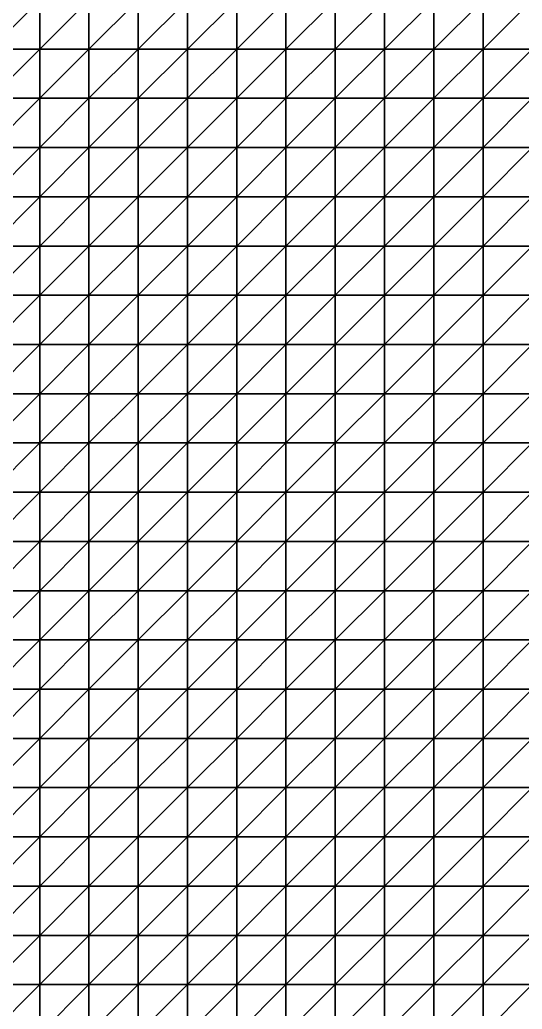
# Model space of a CAD drawing. Header units: metres. Extents: x 351000 to 353000, y 7455000 to 7457000.
# Drawn here: x 352490 to 352745, y 7455988 to 7456490 of the extents above; entities that cross this region are included whole.
import ezdxf

# ---------------------------------------------------------------- set-up
doc = ezdxf.new("R2010")
doc.units = ezdxf.units.M

msp = doc.modelspace()

# ---------------------------------------------------------------- linework, layer by layer
at = {"layer": 'TOPOGRAPHY'}
for points in [[(352475, 7456475, 1264.93), (352500, 7456475, 1267.32), (352500, 7456500, 1262.83)], [(352475, 7456475, 1264.93), (352500, 7456500, 1262.83), (352475, 7456500, 1261.04)], [(352500, 7456475, 1267.32), (352525, 7456475, 1269.85), (352525, 7456500, 1264.8)], [(352500, 7456475, 1267.32), (352525, 7456500, 1264.8), (352500, 7456500, 1262.83)], [(352525, 7456475, 1269.85), (352550, 7456475, 1272.39), (352550, 7456500, 1266.86)], [(352525, 7456475, 1269.85), (352550, 7456500, 1266.86), (352525, 7456500, 1264.8)], [(352550, 7456475, 1272.39), (352575, 7456475, 1274.85), (352575, 7456500, 1268.94)], [(352550, 7456475, 1272.39), (352575, 7456500, 1268.94), (352550, 7456500, 1266.86)], [(352575, 7456475, 1274.85), (352600, 7456475, 1277.12), (352600, 7456500, 1270.98)], [(352575, 7456475, 1274.85), (352600, 7456500, 1270.98), (352575, 7456500, 1268.94)], [(352600, 7456475, 1277.12), (352625, 7456475, 1279.12), (352625, 7456500, 1272.9)], [(352600, 7456475, 1277.12), (352625, 7456500, 1272.9), (352600, 7456500, 1270.98)], [(352625, 7456475, 1279.12), (352650, 7456475, 1280.78), (352650, 7456500, 1274.64)], [(352625, 7456475, 1279.12), (352650, 7456500, 1274.64), (352625, 7456500, 1272.9)], [(352650, 7456475, 1280.78), (352675, 7456475, 1282.04), (352675, 7456500, 1276.13)], [(352650, 7456475, 1280.78), (352675, 7456500, 1276.13), (352650, 7456500, 1274.64)], [(352675, 7456475, 1282.04), (352700, 7456475, 1282.87), (352700, 7456500, 1277.32)], [(352675, 7456475, 1282.04), (352700, 7456500, 1277.32), (352675, 7456500, 1276.13)], [(352700, 7456475, 1282.87), (352725, 7456475, 1283.22), (352725, 7456500, 1278.14)], [(352700, 7456475, 1282.87), (352725, 7456500, 1278.14), (352700, 7456500, 1277.32)], [(352725, 7456475, 1283.22), (352750, 7456475, 1283.08), (352750, 7456500, 1278.54)], [(352725, 7456475, 1283.22), (352750, 7456500, 1278.54), (352725, 7456500, 1278.14)], [(352475, 7456450, 1270.28), (352500, 7456450, 1273.31), (352500, 7456475, 1267.32)], [(352475, 7456450, 1270.28), (352500, 7456475, 1267.32), (352475, 7456475, 1264.93)], [(352500, 7456450, 1273.31), (352525, 7456450, 1276.37), (352525, 7456475, 1269.85)], [(352500, 7456450, 1273.31), (352525, 7456475, 1269.85), (352500, 7456475, 1267.32)], [(352525, 7456450, 1276.37), (352550, 7456450, 1279.3), (352550, 7456475, 1272.39)], [(352525, 7456450, 1276.37), (352550, 7456475, 1272.39), (352525, 7456475, 1269.85)], [(352550, 7456450, 1279.3), (352575, 7456450, 1281.95), (352575, 7456475, 1274.85)], [(352550, 7456450, 1279.3), (352575, 7456475, 1274.85), (352550, 7456475, 1272.39)], [(352575, 7456450, 1281.95), (352600, 7456450, 1284.19), (352600, 7456475, 1277.12)], [(352575, 7456450, 1281.95), (352600, 7456475, 1277.12), (352575, 7456475, 1274.85)], [(352600, 7456450, 1284.19), (352625, 7456450, 1285.94), (352625, 7456475, 1279.12)], [(352600, 7456450, 1284.19), (352625, 7456475, 1279.12), (352600, 7456475, 1277.12)], [(352625, 7456450, 1285.94), (352650, 7456450, 1287.14), (352650, 7456475, 1280.78)], [(352625, 7456450, 1285.94), (352650, 7456475, 1280.78), (352625, 7456475, 1279.12)], [(352650, 7456450, 1287.14), (352675, 7456450, 1287.77), (352675, 7456475, 1282.04)], [(352650, 7456450, 1287.14), (352675, 7456475, 1282.04), (352650, 7456475, 1280.78)], [(352675, 7456450, 1287.77), (352700, 7456450, 1287.83), (352700, 7456475, 1282.87)], [(352675, 7456450, 1287.77), (352700, 7456475, 1282.87), (352675, 7456475, 1282.04)], [(352700, 7456450, 1287.83), (352725, 7456450, 1287.34), (352725, 7456475, 1283.22)], [(352700, 7456450, 1287.83), (352725, 7456475, 1283.22), (352700, 7456475, 1282.87)], [(352725, 7456450, 1287.34), (352750, 7456450, 1286.33), (352750, 7456475, 1283.08)], [(352725, 7456450, 1287.34), (352750, 7456475, 1283.08), (352725, 7456475, 1283.22)], [(352475, 7456425, 1276.77), (352500, 7456425, 1280.36), (352500, 7456450, 1273.31)], [(352475, 7456425, 1276.77), (352500, 7456450, 1273.31), (352475, 7456450, 1270.28)], [(352500, 7456425, 1280.36), (352525, 7456425, 1283.81), (352525, 7456450, 1276.37)], [(352500, 7456425, 1280.36), (352525, 7456450, 1276.37), (352500, 7456450, 1273.31)], [(352525, 7456425, 1283.81), (352550, 7456425, 1286.9), (352550, 7456450, 1279.3)], [(352525, 7456425, 1283.81), (352550, 7456450, 1279.3), (352525, 7456450, 1276.37)], [(352550, 7456425, 1286.9), (352575, 7456425, 1289.48), (352575, 7456450, 1281.95)], [(352550, 7456425, 1286.9), (352575, 7456450, 1281.95), (352550, 7456450, 1279.3)], [(352575, 7456425, 1289.48), (352600, 7456425, 1291.39), (352600, 7456450, 1284.19)], [(352575, 7456425, 1289.48), (352600, 7456450, 1284.19), (352575, 7456450, 1281.95)], [(352600, 7456425, 1291.39), (352625, 7456425, 1292.58), (352625, 7456450, 1285.94)], [(352600, 7456425, 1291.39), (352625, 7456450, 1285.94), (352600, 7456450, 1284.19)], [(352625, 7456425, 1292.58), (352650, 7456425, 1293), (352650, 7456450, 1287.14)], [(352625, 7456425, 1292.58), (352650, 7456450, 1287.14), (352625, 7456450, 1285.94)], [(352650, 7456425, 1293), (352675, 7456425, 1292.69), (352675, 7456450, 1287.77)], [(352650, 7456425, 1293), (352675, 7456450, 1287.77), (352650, 7456450, 1287.14)], [(352675, 7456425, 1292.69), (352700, 7456425, 1291.69), (352700, 7456450, 1287.83)], [(352675, 7456425, 1292.69), (352700, 7456450, 1287.83), (352675, 7456450, 1287.77)], [(352700, 7456425, 1291.69), (352725, 7456425, 1290.11), (352725, 7456450, 1287.34)], [(352700, 7456425, 1291.69), (352725, 7456450, 1287.34), (352700, 7456450, 1287.83)], [(352725, 7456425, 1290.11), (352750, 7456425, 1288.04), (352750, 7456450, 1286.33)], [(352725, 7456425, 1290.11), (352750, 7456450, 1286.33), (352725, 7456450, 1287.34)], [(352475, 7456400, 1283.83), (352500, 7456400, 1287.77), (352500, 7456425, 1280.36)], [(352475, 7456400, 1283.83), (352500, 7456425, 1280.36), (352475, 7456425, 1276.77)], [(352500, 7456400, 1287.77), (352525, 7456400, 1291.35), (352525, 7456425, 1283.81)], [(352500, 7456400, 1287.77), (352525, 7456425, 1283.81), (352500, 7456425, 1280.36)], [(352525, 7456400, 1291.35), (352550, 7456400, 1294.35), (352550, 7456425, 1286.9)], [(352525, 7456400, 1291.35), (352550, 7456425, 1286.9), (352525, 7456425, 1283.81)], [(352550, 7456400, 1294.35), (352575, 7456400, 1296.59), (352575, 7456425, 1289.48)], [(352550, 7456400, 1294.35), (352575, 7456425, 1289.48), (352550, 7456425, 1286.9)], [(352575, 7456400, 1296.59), (352600, 7456400, 1297.93), (352600, 7456425, 1291.39)], [(352575, 7456400, 1296.59), (352600, 7456425, 1291.39), (352575, 7456425, 1289.48)], [(352600, 7456400, 1297.93), (352625, 7456400, 1298.32), (352625, 7456425, 1292.58)], [(352600, 7456400, 1297.93), (352625, 7456425, 1292.58), (352600, 7456425, 1291.39)], [(352625, 7456400, 1298.32), (352650, 7456400, 1297.78), (352650, 7456425, 1293)], [(352625, 7456400, 1298.32), (352650, 7456425, 1293), (352625, 7456425, 1292.58)], [(352650, 7456400, 1297.78), (352675, 7456400, 1296.36), (352675, 7456425, 1292.69)], [(352650, 7456400, 1297.78), (352675, 7456425, 1292.69), (352650, 7456425, 1293)], [(352675, 7456400, 1296.36), (352700, 7456400, 1294.21), (352700, 7456425, 1291.69)], [(352675, 7456400, 1296.36), (352700, 7456425, 1291.69), (352675, 7456425, 1292.69)], [(352700, 7456400, 1294.21), (352725, 7456400, 1291.48), (352725, 7456425, 1290.11)], [(352700, 7456400, 1294.21), (352725, 7456425, 1290.11), (352700, 7456425, 1291.69)], [(352725, 7456400, 1291.48), (352750, 7456400, 1288.35), (352750, 7456425, 1288.04)], [(352725, 7456400, 1291.48), (352750, 7456425, 1288.04), (352725, 7456425, 1290.11)], [(352475, 7456375, 1290.7), (352500, 7456375, 1294.68), (352500, 7456400, 1287.77)], [(352475, 7456375, 1290.7), (352500, 7456400, 1287.77), (352475, 7456400, 1283.83)], [(352500, 7456375, 1294.68), (352525, 7456375, 1298.14), (352525, 7456400, 1291.35)], [(352500, 7456375, 1294.68), (352525, 7456400, 1291.35), (352500, 7456400, 1287.77)], [(352525, 7456375, 1298.14), (352550, 7456375, 1300.82), (352550, 7456400, 1294.35)], [(352525, 7456375, 1298.14), (352550, 7456400, 1294.35), (352525, 7456400, 1291.35)], [(352550, 7456375, 1300.82), (352575, 7456375, 1302.53), (352575, 7456400, 1296.59)], [(352550, 7456375, 1300.82), (352575, 7456400, 1296.59), (352550, 7456400, 1294.35)], [(352575, 7456375, 1302.53), (352600, 7456375, 1303.17), (352600, 7456400, 1297.93)], [(352575, 7456375, 1302.53), (352600, 7456400, 1297.93), (352575, 7456400, 1296.59)], [(352600, 7456375, 1303.17), (352625, 7456375, 1302.69), (352625, 7456400, 1298.32)], [(352600, 7456375, 1303.17), (352625, 7456400, 1298.32), (352600, 7456400, 1297.93)], [(352625, 7456375, 1302.69), (352650, 7456375, 1301.16), (352650, 7456400, 1297.78)], [(352625, 7456375, 1302.69), (352650, 7456400, 1297.78), (352625, 7456400, 1298.32)], [(352650, 7456375, 1301.16), (352675, 7456375, 1298.69), (352675, 7456400, 1296.36)], [(352650, 7456375, 1301.16), (352675, 7456400, 1296.36), (352650, 7456400, 1297.78)], [(352675, 7456375, 1298.69), (352700, 7456375, 1295.47), (352700, 7456400, 1294.21)], [(352675, 7456375, 1298.69), (352700, 7456400, 1294.21), (352675, 7456400, 1296.36)], [(352700, 7456375, 1295.47), (352725, 7456375, 1291.72), (352725, 7456400, 1291.48)], [(352700, 7456375, 1295.47), (352725, 7456400, 1291.48), (352700, 7456400, 1294.21)], [(352725, 7456375, 1291.72), (352750, 7456375, 1287.7), (352750, 7456400, 1288.35)], [(352725, 7456375, 1291.72), (352750, 7456400, 1288.35), (352725, 7456400, 1291.48)], [(352475, 7456350, 1296.59), (352500, 7456350, 1300.35), (352500, 7456375, 1294.68)], [(352475, 7456350, 1296.59), (352500, 7456375, 1294.68), (352475, 7456375, 1290.7)], [(352500, 7456350, 1300.35), (352525, 7456350, 1303.45), (352525, 7456375, 1298.14)], [(352500, 7456350, 1300.35), (352525, 7456375, 1298.14), (352500, 7456375, 1294.68)], [(352525, 7456350, 1303.45), (352550, 7456350, 1305.66), (352550, 7456375, 1300.82)], [(352525, 7456350, 1303.45), (352550, 7456375, 1300.82), (352525, 7456375, 1298.14)], [(352550, 7456350, 1305.66), (352575, 7456350, 1306.79), (352575, 7456375, 1302.53)], [(352550, 7456350, 1305.66), (352575, 7456375, 1302.53), (352550, 7456375, 1300.82)], [(352575, 7456350, 1306.79), (352600, 7456350, 1306.75), (352600, 7456375, 1303.17)], [(352575, 7456350, 1306.79), (352600, 7456375, 1303.17), (352575, 7456375, 1302.53)], [(352600, 7456350, 1306.75), (352625, 7456350, 1305.52), (352625, 7456375, 1302.69)], [(352600, 7456350, 1306.75), (352625, 7456375, 1302.69), (352600, 7456375, 1303.17)], [(352625, 7456350, 1305.52), (352650, 7456350, 1303.17), (352650, 7456375, 1301.16)], [(352625, 7456350, 1305.52), (352650, 7456375, 1301.16), (352625, 7456375, 1302.69)], [(352650, 7456350, 1303.17), (352675, 7456350, 1299.88), (352675, 7456375, 1298.69)], [(352650, 7456350, 1303.17), (352675, 7456375, 1298.69), (352650, 7456375, 1301.16)], [(352675, 7456350, 1299.88), (352700, 7456350, 1295.86), (352700, 7456375, 1295.47)], [(352675, 7456350, 1299.88), (352700, 7456375, 1295.47), (352675, 7456375, 1298.69)], [(352700, 7456350, 1295.86), (352725, 7456350, 1291.37), (352725, 7456375, 1291.72)], [(352700, 7456350, 1295.86), (352725, 7456375, 1291.72), (352700, 7456375, 1295.47)], [(352725, 7456350, 1291.37), (352750, 7456350, 1286.72), (352750, 7456375, 1287.7)], [(352725, 7456350, 1291.37), (352750, 7456375, 1287.7), (352725, 7456375, 1291.72)], [(352475, 7456325, 1300.94), (352500, 7456325, 1304.26), (352500, 7456350, 1300.35)], [(352475, 7456325, 1300.94), (352500, 7456350, 1300.35), (352475, 7456350, 1296.59)], [(352500, 7456325, 1304.26), (352525, 7456325, 1306.89), (352525, 7456350, 1303.45)], [(352500, 7456325, 1304.26), (352525, 7456350, 1303.45), (352500, 7456350, 1300.35)], [(352525, 7456325, 1306.89), (352550, 7456325, 1308.6), (352550, 7456350, 1305.66)], [(352525, 7456325, 1306.89), (352550, 7456350, 1305.66), (352525, 7456350, 1303.45)], [(352550, 7456325, 1308.6), (352575, 7456325, 1309.23), (352575, 7456350, 1306.79)], [(352550, 7456325, 1308.6), (352575, 7456350, 1306.79), (352550, 7456350, 1305.66)], [(352575, 7456325, 1309.23), (352600, 7456325, 1308.68), (352600, 7456350, 1306.75)], [(352575, 7456325, 1309.23), (352600, 7456350, 1306.75), (352575, 7456350, 1306.79)], [(352600, 7456325, 1308.68), (352625, 7456325, 1306.95), (352625, 7456350, 1305.52)], [(352600, 7456325, 1308.68), (352625, 7456350, 1305.52), (352600, 7456350, 1306.75)], [(352625, 7456325, 1306.95), (352650, 7456325, 1304.13), (352650, 7456350, 1303.17)], [(352625, 7456325, 1306.95), (352650, 7456350, 1303.17), (352625, 7456350, 1305.52)], [(352650, 7456325, 1304.13), (352675, 7456325, 1300.37), (352675, 7456350, 1299.88)], [(352650, 7456325, 1304.13), (352675, 7456350, 1299.88), (352650, 7456350, 1303.17)], [(352675, 7456325, 1300.37), (352700, 7456325, 1295.92), (352700, 7456350, 1295.86)], [(352675, 7456325, 1300.37), (352700, 7456350, 1295.86), (352675, 7456350, 1299.88)], [(352700, 7456325, 1295.92), (352725, 7456325, 1291.05), (352725, 7456350, 1291.37)], [(352700, 7456325, 1295.92), (352725, 7456350, 1291.37), (352700, 7456350, 1295.86)], [(352725, 7456325, 1291.05), (352750, 7456325, 1286.07), (352750, 7456350, 1286.72)], [(352725, 7456325, 1291.05), (352750, 7456350, 1286.72), (352725, 7456350, 1291.37)], [(352475, 7456300, 1303.48), (352500, 7456300, 1306.26), (352500, 7456325, 1304.26)], [(352475, 7456300, 1303.48), (352500, 7456325, 1304.26), (352475, 7456325, 1300.94)], [(352500, 7456300, 1306.26), (352525, 7456300, 1308.41), (352525, 7456325, 1306.89)], [(352500, 7456300, 1306.26), (352525, 7456325, 1306.89), (352500, 7456325, 1304.26)], [(352525, 7456300, 1308.41), (352550, 7456300, 1309.73), (352550, 7456325, 1308.6)], [(352525, 7456300, 1308.41), (352550, 7456325, 1308.6), (352525, 7456325, 1306.89)], [(352550, 7456300, 1309.73), (352575, 7456300, 1310.06), (352575, 7456325, 1309.23)], [(352550, 7456300, 1309.73), (352575, 7456325, 1309.23), (352550, 7456325, 1308.6)], [(352575, 7456300, 1310.06), (352600, 7456300, 1309.29), (352600, 7456325, 1308.68)], [(352575, 7456300, 1310.06), (352600, 7456325, 1308.68), (352575, 7456325, 1309.23)], [(352600, 7456300, 1309.29), (352625, 7456300, 1307.42), (352625, 7456325, 1306.95)], [(352600, 7456300, 1309.29), (352625, 7456325, 1306.95), (352600, 7456325, 1308.68)], [(352625, 7456300, 1307.42), (352650, 7456300, 1304.5), (352650, 7456325, 1304.13)], [(352625, 7456300, 1307.42), (352650, 7456325, 1304.13), (352625, 7456325, 1306.95)], [(352650, 7456300, 1304.5), (352675, 7456300, 1300.68), (352675, 7456325, 1300.37)], [(352650, 7456300, 1304.5), (352675, 7456325, 1300.37), (352650, 7456325, 1304.13)], [(352675, 7456300, 1300.68), (352700, 7456300, 1296.17), (352700, 7456325, 1295.92)], [(352675, 7456300, 1300.68), (352700, 7456325, 1295.92), (352675, 7456325, 1300.37)], [(352700, 7456300, 1296.17), (352725, 7456300, 1291.25), (352725, 7456325, 1291.05)], [(352700, 7456300, 1296.17), (352725, 7456325, 1291.05), (352700, 7456325, 1295.92)], [(352725, 7456300, 1291.25), (352750, 7456300, 1286.2), (352750, 7456325, 1286.07)], [(352725, 7456300, 1291.25), (352750, 7456325, 1286.07), (352725, 7456325, 1291.05)], [(352475, 7456275, 1304.36), (352500, 7456275, 1306.63), (352500, 7456300, 1306.26)], [(352475, 7456275, 1304.36), (352500, 7456300, 1306.26), (352475, 7456300, 1303.48)], [(352500, 7456275, 1306.63), (352525, 7456275, 1308.41), (352525, 7456300, 1308.41)], [(352500, 7456275, 1306.63), (352525, 7456300, 1308.41), (352500, 7456300, 1306.26)], [(352525, 7456275, 1308.41), (352550, 7456275, 1309.52), (352550, 7456300, 1309.73)], [(352525, 7456275, 1308.41), (352550, 7456300, 1309.73), (352525, 7456300, 1308.41)], [(352550, 7456275, 1309.52), (352575, 7456275, 1309.79), (352575, 7456300, 1310.06)], [(352550, 7456275, 1309.52), (352575, 7456300, 1310.06), (352550, 7456300, 1309.73)], [(352575, 7456275, 1309.79), (352600, 7456275, 1309.11), (352600, 7456300, 1309.29)], [(352575, 7456275, 1309.79), (352600, 7456300, 1309.29), (352575, 7456300, 1310.06)], [(352600, 7456275, 1309.11), (352625, 7456275, 1307.43), (352625, 7456300, 1307.42)], [(352600, 7456275, 1309.11), (352625, 7456300, 1307.42), (352600, 7456300, 1309.29)], [(352625, 7456275, 1307.43), (352650, 7456275, 1304.77), (352650, 7456300, 1304.5)], [(352625, 7456275, 1307.43), (352650, 7456300, 1304.5), (352625, 7456300, 1307.42)], [(352650, 7456275, 1304.77), (352675, 7456275, 1301.23), (352675, 7456300, 1300.68)], [(352650, 7456275, 1304.77), (352675, 7456300, 1300.68), (352650, 7456300, 1304.5)], [(352675, 7456275, 1301.23), (352700, 7456275, 1296.97), (352700, 7456300, 1296.17)], [(352675, 7456275, 1301.23), (352700, 7456300, 1296.17), (352675, 7456300, 1300.68)], [(352700, 7456275, 1296.97), (352725, 7456275, 1292.23), (352725, 7456300, 1291.25)], [(352700, 7456275, 1296.97), (352725, 7456300, 1291.25), (352700, 7456300, 1296.17)], [(352725, 7456275, 1292.23), (352750, 7456275, 1287.28), (352750, 7456300, 1286.2)], [(352725, 7456275, 1292.23), (352750, 7456300, 1286.2), (352725, 7456300, 1291.25)], [(352475, 7456250, 1304.08), (352500, 7456250, 1305.95), (352500, 7456275, 1306.63)], [(352475, 7456250, 1304.08), (352500, 7456275, 1306.63), (352475, 7456275, 1304.36)], [(352500, 7456250, 1305.95), (352525, 7456250, 1307.51), (352525, 7456275, 1308.41)], [(352500, 7456250, 1305.95), (352525, 7456275, 1308.41), (352500, 7456275, 1306.63)], [(352525, 7456250, 1307.51), (352550, 7456250, 1308.6), (352550, 7456275, 1309.52)], [(352525, 7456250, 1307.51), (352550, 7456275, 1309.52), (352525, 7456275, 1308.41)], [(352550, 7456250, 1308.6), (352575, 7456250, 1309.04), (352575, 7456275, 1309.79)], [(352550, 7456250, 1308.6), (352575, 7456275, 1309.79), (352550, 7456275, 1309.52)], [(352575, 7456250, 1309.04), (352600, 7456250, 1308.69), (352600, 7456275, 1309.11)], [(352575, 7456250, 1309.04), (352600, 7456275, 1309.11), (352575, 7456275, 1309.79)], [(352600, 7456250, 1308.69), (352625, 7456250, 1307.44), (352625, 7456275, 1307.43)], [(352600, 7456250, 1308.69), (352625, 7456275, 1307.43), (352600, 7456275, 1309.11)], [(352625, 7456250, 1307.44), (352650, 7456250, 1305.27), (352650, 7456275, 1304.77)], [(352625, 7456250, 1307.44), (352650, 7456275, 1304.77), (352625, 7456275, 1307.43)], [(352650, 7456250, 1305.27), (352675, 7456250, 1302.21), (352675, 7456275, 1301.23)], [(352650, 7456250, 1305.27), (352675, 7456275, 1301.23), (352650, 7456275, 1304.77)], [(352675, 7456250, 1302.21), (352700, 7456250, 1298.37), (352700, 7456275, 1296.97)], [(352675, 7456250, 1302.21), (352700, 7456275, 1296.97), (352675, 7456275, 1301.23)], [(352700, 7456250, 1298.37), (352725, 7456250, 1293.93), (352725, 7456275, 1292.23)], [(352700, 7456250, 1298.37), (352725, 7456275, 1292.23), (352700, 7456275, 1296.97)], [(352725, 7456250, 1293.93), (352750, 7456250, 1289.12), (352750, 7456275, 1287.28)], [(352725, 7456250, 1293.93), (352750, 7456275, 1287.28), (352725, 7456275, 1292.23)], [(352475, 7456225, 1303.39), (352500, 7456225, 1305), (352500, 7456250, 1305.95)], [(352475, 7456225, 1303.39), (352500, 7456250, 1305.95), (352475, 7456250, 1304.08)], [(352500, 7456225, 1305), (352525, 7456225, 1306.48), (352525, 7456250, 1307.51)], [(352500, 7456225, 1305), (352525, 7456250, 1307.51), (352500, 7456250, 1305.95)], [(352525, 7456225, 1306.48), (352550, 7456225, 1307.67), (352550, 7456250, 1308.6)], [(352525, 7456225, 1306.48), (352550, 7456250, 1308.6), (352525, 7456250, 1307.51)], [(352550, 7456225, 1307.67), (352575, 7456225, 1308.38), (352575, 7456250, 1309.04)], [(352550, 7456225, 1307.67), (352575, 7456250, 1309.04), (352550, 7456250, 1308.6)], [(352575, 7456225, 1308.38), (352600, 7456225, 1308.44), (352600, 7456250, 1308.69)], [(352575, 7456225, 1308.38), (352600, 7456250, 1308.69), (352575, 7456250, 1309.04)], [(352600, 7456225, 1308.44), (352625, 7456225, 1307.7), (352625, 7456250, 1307.44)], [(352600, 7456225, 1308.44), (352625, 7456250, 1307.44), (352600, 7456250, 1308.69)], [(352625, 7456225, 1307.7), (352650, 7456225, 1306.07), (352650, 7456250, 1305.27)], [(352625, 7456225, 1307.7), (352650, 7456250, 1305.27), (352625, 7456250, 1307.44)], [(352650, 7456225, 1306.07), (352675, 7456225, 1303.52), (352675, 7456250, 1302.21)], [(352650, 7456225, 1306.07), (352675, 7456250, 1302.21), (352650, 7456250, 1305.27)], [(352675, 7456225, 1303.52), (352700, 7456225, 1300.11), (352700, 7456250, 1298.37)], [(352675, 7456225, 1303.52), (352700, 7456250, 1298.37), (352675, 7456250, 1302.21)], [(352700, 7456225, 1300.11), (352725, 7456225, 1295.94), (352725, 7456250, 1293.93)], [(352700, 7456225, 1300.11), (352725, 7456250, 1293.93), (352700, 7456250, 1298.37)], [(352725, 7456225, 1295.94), (352750, 7456225, 1291.23), (352750, 7456250, 1289.12)], [(352725, 7456225, 1295.94), (352750, 7456250, 1289.12), (352725, 7456250, 1293.93)], [(352475, 7456200, 1303.08), (352500, 7456200, 1304.53), (352500, 7456225, 1305)], [(352475, 7456200, 1303.08), (352500, 7456225, 1305), (352475, 7456225, 1303.39)], [(352500, 7456200, 1304.53), (352525, 7456200, 1305.98), (352525, 7456225, 1306.48)], [(352500, 7456200, 1304.53), (352525, 7456225, 1306.48), (352500, 7456225, 1305)], [(352525, 7456200, 1305.98), (352550, 7456200, 1307.27), (352550, 7456225, 1307.67)], [(352525, 7456200, 1305.98), (352550, 7456225, 1307.67), (352525, 7456225, 1306.48)], [(352550, 7456200, 1307.27), (352575, 7456200, 1308.19), (352575, 7456225, 1308.38)], [(352550, 7456200, 1307.27), (352575, 7456225, 1308.38), (352550, 7456225, 1307.67)], [(352575, 7456200, 1308.19), (352600, 7456200, 1308.56), (352600, 7456225, 1308.44)], [(352575, 7456200, 1308.19), (352600, 7456225, 1308.44), (352575, 7456225, 1308.38)], [(352600, 7456200, 1308.56), (352625, 7456200, 1308.2), (352625, 7456225, 1307.7)], [(352600, 7456200, 1308.56), (352625, 7456225, 1307.7), (352600, 7456225, 1308.44)], [(352625, 7456200, 1308.2), (352650, 7456200, 1306.97), (352650, 7456225, 1306.07)], [(352625, 7456200, 1308.2), (352650, 7456225, 1306.07), (352625, 7456225, 1307.7)], [(352650, 7456200, 1306.97), (352675, 7456200, 1304.79), (352675, 7456225, 1303.52)], [(352650, 7456200, 1306.97), (352675, 7456225, 1303.52), (352650, 7456225, 1306.07)], [(352675, 7456200, 1304.79), (352700, 7456200, 1301.67), (352700, 7456225, 1300.11)], [(352675, 7456200, 1304.79), (352700, 7456225, 1300.11), (352675, 7456225, 1303.52)], [(352700, 7456200, 1301.67), (352725, 7456200, 1297.67), (352725, 7456225, 1295.94)], [(352700, 7456200, 1301.67), (352725, 7456225, 1295.94), (352700, 7456225, 1300.11)], [(352725, 7456200, 1297.67), (352750, 7456200, 1292.96), (352750, 7456225, 1291.23)], [(352725, 7456200, 1297.67), (352750, 7456225, 1291.23), (352725, 7456225, 1295.94)], [(352475, 7456175, 1303.79), (352500, 7456175, 1305.09), (352500, 7456200, 1304.53)], [(352475, 7456175, 1303.79), (352500, 7456200, 1304.53), (352475, 7456200, 1303.08)], [(352500, 7456175, 1305.09), (352525, 7456175, 1306.43), (352525, 7456200, 1305.98)], [(352500, 7456175, 1305.09), (352525, 7456200, 1305.98), (352500, 7456200, 1304.53)], [(352525, 7456175, 1306.43), (352550, 7456175, 1307.64), (352550, 7456200, 1307.27)], [(352525, 7456175, 1306.43), (352550, 7456200, 1307.27), (352525, 7456200, 1305.98)], [(352550, 7456175, 1307.64), (352575, 7456175, 1308.55), (352575, 7456200, 1308.19)], [(352550, 7456175, 1307.64), (352575, 7456200, 1308.19), (352550, 7456200, 1307.27)], [(352575, 7456175, 1308.55), (352600, 7456175, 1308.95), (352600, 7456200, 1308.56)], [(352575, 7456175, 1308.55), (352600, 7456200, 1308.56), (352575, 7456200, 1308.19)], [(352600, 7456175, 1308.95), (352625, 7456175, 1308.67), (352625, 7456200, 1308.2)], [(352600, 7456175, 1308.95), (352625, 7456200, 1308.2), (352600, 7456200, 1308.56)], [(352625, 7456175, 1308.67), (352650, 7456175, 1307.55), (352650, 7456200, 1306.97)], [(352625, 7456175, 1308.67), (352650, 7456200, 1306.97), (352625, 7456200, 1308.2)], [(352650, 7456175, 1307.55), (352675, 7456175, 1305.49), (352675, 7456200, 1304.79)], [(352650, 7456175, 1307.55), (352675, 7456200, 1304.79), (352650, 7456200, 1306.97)], [(352675, 7456175, 1305.49), (352700, 7456175, 1302.44), (352700, 7456200, 1301.67)], [(352675, 7456175, 1305.49), (352700, 7456200, 1301.67), (352675, 7456200, 1304.79)], [(352700, 7456175, 1302.44), (352725, 7456175, 1298.47), (352725, 7456200, 1297.67)], [(352700, 7456175, 1302.44), (352725, 7456200, 1297.67), (352700, 7456200, 1301.67)], [(352725, 7456175, 1298.47), (352750, 7456175, 1293.69), (352750, 7456200, 1292.96)], [(352725, 7456175, 1298.47), (352750, 7456200, 1292.96), (352725, 7456200, 1297.67)], [(352475, 7456150, 1305.84), (352500, 7456150, 1306.9), (352500, 7456175, 1305.09)], [(352475, 7456150, 1305.84), (352500, 7456175, 1305.09), (352475, 7456175, 1303.79)], [(352500, 7456150, 1306.9), (352525, 7456150, 1307.9), (352525, 7456175, 1306.43)], [(352500, 7456150, 1306.9), (352525, 7456175, 1306.43), (352500, 7456175, 1305.09)], [(352525, 7456150, 1307.9), (352550, 7456150, 1308.75), (352550, 7456175, 1307.64)], [(352525, 7456150, 1307.9), (352550, 7456175, 1307.64), (352525, 7456175, 1306.43)], [(352550, 7456150, 1308.75), (352575, 7456150, 1309.27), (352575, 7456175, 1308.55)], [(352550, 7456150, 1308.75), (352575, 7456175, 1308.55), (352550, 7456175, 1307.64)], [(352575, 7456150, 1309.27), (352600, 7456150, 1309.32), (352600, 7456175, 1308.95)], [(352575, 7456150, 1309.27), (352600, 7456175, 1308.95), (352575, 7456175, 1308.55)], [(352600, 7456150, 1309.32), (352625, 7456150, 1308.72), (352625, 7456175, 1308.67)], [(352600, 7456150, 1309.32), (352625, 7456175, 1308.67), (352600, 7456175, 1308.95)], [(352625, 7456150, 1308.72), (352650, 7456150, 1307.34), (352650, 7456175, 1307.55)], [(352625, 7456150, 1308.72), (352650, 7456175, 1307.55), (352625, 7456175, 1308.67)], [(352650, 7456150, 1307.34), (352675, 7456150, 1305.08), (352675, 7456175, 1305.49)], [(352650, 7456150, 1307.34), (352675, 7456175, 1305.49), (352650, 7456175, 1307.55)], [(352675, 7456150, 1305.08), (352700, 7456150, 1301.9), (352700, 7456175, 1302.44)], [(352675, 7456150, 1305.08), (352700, 7456175, 1302.44), (352675, 7456175, 1305.49)], [(352700, 7456150, 1301.9), (352725, 7456150, 1297.83), (352725, 7456175, 1298.47)], [(352700, 7456150, 1301.9), (352725, 7456175, 1298.47), (352700, 7456175, 1302.44)], [(352725, 7456150, 1297.83), (352750, 7456150, 1292.98), (352750, 7456175, 1293.69)], [(352725, 7456150, 1297.83), (352750, 7456175, 1293.69), (352725, 7456175, 1298.47)], [(352475, 7456125, 1309.19), (352500, 7456125, 1309.78), (352500, 7456150, 1306.9)], [(352475, 7456125, 1309.19), (352500, 7456150, 1306.9), (352475, 7456150, 1305.84)], [(352500, 7456125, 1309.78), (352525, 7456125, 1310.16), (352525, 7456150, 1307.9)], [(352500, 7456125, 1309.78), (352525, 7456150, 1307.9), (352500, 7456150, 1306.9)], [(352525, 7456125, 1310.16), (352550, 7456125, 1310.26), (352550, 7456150, 1308.75)], [(352525, 7456125, 1310.16), (352550, 7456150, 1308.75), (352525, 7456150, 1307.9)], [(352550, 7456125, 1310.26), (352575, 7456125, 1309.99), (352575, 7456150, 1309.27)], [(352550, 7456125, 1310.26), (352575, 7456150, 1309.27), (352550, 7456150, 1308.75)], [(352575, 7456125, 1309.99), (352600, 7456125, 1309.25), (352600, 7456150, 1309.32)], [(352575, 7456125, 1309.99), (352600, 7456150, 1309.32), (352575, 7456150, 1309.27)], [(352600, 7456125, 1309.25), (352625, 7456125, 1307.93), (352625, 7456150, 1308.72)], [(352600, 7456125, 1309.25), (352625, 7456150, 1308.72), (352600, 7456150, 1309.32)], [(352625, 7456125, 1307.93), (352650, 7456125, 1305.94), (352650, 7456150, 1307.34)], [(352625, 7456125, 1307.93), (352650, 7456150, 1307.34), (352625, 7456150, 1308.72)], [(352650, 7456125, 1305.94), (352675, 7456125, 1303.21), (352675, 7456150, 1305.08)], [(352650, 7456125, 1305.94), (352675, 7456150, 1305.08), (352650, 7456150, 1307.34)], [(352675, 7456125, 1303.21), (352700, 7456125, 1299.72), (352700, 7456150, 1301.9)], [(352675, 7456125, 1303.21), (352700, 7456150, 1301.9), (352675, 7456150, 1305.08)], [(352700, 7456125, 1299.72), (352725, 7456125, 1295.52), (352725, 7456150, 1297.83)], [(352700, 7456125, 1299.72), (352725, 7456150, 1297.83), (352700, 7456150, 1301.9)], [(352725, 7456125, 1295.52), (352750, 7456125, 1290.68), (352750, 7456150, 1292.98)], [(352725, 7456125, 1295.52), (352750, 7456150, 1292.98), (352725, 7456150, 1297.83)], [(352475, 7456100, 1313.41), (352500, 7456100, 1313.29), (352500, 7456125, 1309.78)], [(352475, 7456100, 1313.41), (352500, 7456125, 1309.78), (352475, 7456125, 1309.19)], [(352500, 7456100, 1313.29), (352525, 7456100, 1312.73), (352525, 7456125, 1310.16)], [(352500, 7456100, 1313.29), (352525, 7456125, 1310.16), (352500, 7456125, 1309.78)], [(352525, 7456100, 1312.73), (352550, 7456100, 1311.74), (352550, 7456125, 1310.26)], [(352525, 7456100, 1312.73), (352550, 7456125, 1310.26), (352525, 7456125, 1310.16)], [(352550, 7456100, 1311.74), (352575, 7456100, 1310.31), (352575, 7456125, 1309.99)], [(352550, 7456100, 1311.74), (352575, 7456125, 1309.99), (352550, 7456125, 1310.26)], [(352575, 7456100, 1310.31), (352600, 7456100, 1308.41), (352600, 7456125, 1309.25)], [(352575, 7456100, 1310.31), (352600, 7456125, 1309.25), (352575, 7456125, 1309.99)], [(352600, 7456100, 1308.41), (352625, 7456100, 1306.05), (352625, 7456125, 1307.93)], [(352600, 7456100, 1308.41), (352625, 7456125, 1307.93), (352600, 7456125, 1309.25)], [(352625, 7456100, 1306.05), (352650, 7456100, 1303.18), (352650, 7456125, 1305.94)], [(352625, 7456100, 1306.05), (352650, 7456125, 1305.94), (352625, 7456125, 1307.93)], [(352650, 7456100, 1303.18), (352675, 7456100, 1299.81), (352675, 7456125, 1303.21)], [(352650, 7456100, 1303.18), (352675, 7456125, 1303.21), (352650, 7456125, 1305.94)], [(352675, 7456100, 1299.81), (352700, 7456100, 1295.96), (352700, 7456125, 1299.72)], [(352675, 7456100, 1299.81), (352700, 7456125, 1299.72), (352675, 7456125, 1303.21)], [(352700, 7456100, 1295.96), (352725, 7456100, 1291.65), (352725, 7456125, 1295.52)], [(352700, 7456100, 1295.96), (352725, 7456125, 1295.52), (352700, 7456125, 1299.72)], [(352725, 7456100, 1291.65), (352750, 7456100, 1286.99), (352750, 7456125, 1290.68)], [(352725, 7456100, 1291.65), (352750, 7456125, 1290.68), (352725, 7456125, 1295.52)], [(352475, 7456075, 1317.85), (352500, 7456075, 1316.79), (352500, 7456100, 1313.29)], [(352475, 7456075, 1317.85), (352500, 7456100, 1313.29), (352475, 7456100, 1313.41)], [(352500, 7456075, 1316.79), (352525, 7456075, 1315.06), (352525, 7456100, 1312.73)], [(352500, 7456075, 1316.79), (352525, 7456100, 1312.73), (352500, 7456100, 1313.29)], [(352525, 7456075, 1315.06), (352550, 7456075, 1312.74), (352550, 7456100, 1311.74)], [(352525, 7456075, 1315.06), (352550, 7456100, 1311.74), (352525, 7456100, 1312.73)], [(352550, 7456075, 1312.74), (352575, 7456075, 1309.91), (352575, 7456100, 1310.31)], [(352550, 7456075, 1312.74), (352575, 7456100, 1310.31), (352550, 7456100, 1311.74)], [(352575, 7456075, 1309.91), (352600, 7456075, 1306.67), (352600, 7456100, 1308.41)], [(352575, 7456075, 1309.91), (352600, 7456100, 1308.41), (352575, 7456100, 1310.31)], [(352600, 7456075, 1306.67), (352625, 7456075, 1303.09), (352625, 7456100, 1306.05)], [(352600, 7456075, 1306.67), (352625, 7456100, 1306.05), (352600, 7456100, 1308.41)], [(352625, 7456075, 1303.09), (352650, 7456075, 1299.24), (352650, 7456100, 1303.18)], [(352625, 7456075, 1303.09), (352650, 7456100, 1303.18), (352625, 7456100, 1306.05)], [(352650, 7456075, 1299.24), (352675, 7456075, 1295.18), (352675, 7456100, 1299.81)], [(352650, 7456075, 1299.24), (352675, 7456100, 1299.81), (352650, 7456100, 1303.18)], [(352675, 7456075, 1295.18), (352700, 7456075, 1290.97), (352700, 7456100, 1295.96)], [(352675, 7456075, 1295.18), (352700, 7456100, 1295.96), (352675, 7456100, 1299.81)], [(352700, 7456075, 1290.97), (352725, 7456075, 1286.67), (352725, 7456100, 1291.65)], [(352700, 7456075, 1290.97), (352725, 7456100, 1291.65), (352700, 7456100, 1295.96)], [(352725, 7456075, 1286.67), (352750, 7456075, 1282.35), (352750, 7456100, 1286.99)], [(352725, 7456075, 1286.67), (352750, 7456100, 1286.99), (352725, 7456100, 1291.65)], [(352475, 7456050, 1321.78), (352500, 7456050, 1319.67), (352500, 7456075, 1316.79)], [(352475, 7456050, 1321.78), (352500, 7456075, 1316.79), (352475, 7456075, 1317.85)], [(352500, 7456050, 1319.67), (352525, 7456050, 1316.69), (352525, 7456075, 1315.06)], [(352500, 7456050, 1319.67), (352525, 7456075, 1315.06), (352500, 7456075, 1316.79)], [(352525, 7456050, 1316.69), (352550, 7456050, 1312.99), (352550, 7456075, 1312.74)], [(352525, 7456050, 1316.69), (352550, 7456075, 1312.74), (352525, 7456075, 1315.06)], [(352550, 7456050, 1312.99), (352575, 7456050, 1308.74), (352575, 7456075, 1309.91)], [(352550, 7456050, 1312.99), (352575, 7456075, 1309.91), (352550, 7456075, 1312.74)], [(352575, 7456050, 1308.74), (352600, 7456050, 1304.14), (352600, 7456075, 1306.67)], [(352575, 7456050, 1308.74), (352600, 7456075, 1306.67), (352575, 7456075, 1309.91)], [(352600, 7456050, 1304.14), (352625, 7456050, 1299.35), (352625, 7456075, 1303.09)], [(352600, 7456050, 1304.14), (352625, 7456075, 1303.09), (352600, 7456075, 1306.67)], [(352625, 7456050, 1299.35), (352650, 7456050, 1294.56), (352650, 7456075, 1299.24)], [(352625, 7456050, 1299.35), (352650, 7456075, 1299.24), (352625, 7456075, 1303.09)], [(352650, 7456050, 1294.56), (352675, 7456050, 1289.87), (352675, 7456075, 1295.18)], [(352650, 7456050, 1294.56), (352675, 7456075, 1295.18), (352650, 7456075, 1299.24)], [(352675, 7456050, 1289.87), (352700, 7456050, 1285.4), (352700, 7456075, 1290.97)], [(352675, 7456050, 1289.87), (352700, 7456075, 1290.97), (352675, 7456075, 1295.18)], [(352700, 7456050, 1285.4), (352725, 7456050, 1281.23), (352725, 7456075, 1286.67)], [(352700, 7456050, 1285.4), (352725, 7456075, 1286.67), (352700, 7456075, 1290.97)], [(352725, 7456050, 1281.23), (352750, 7456050, 1277.38), (352750, 7456075, 1282.35)], [(352725, 7456050, 1281.23), (352750, 7456075, 1282.35), (352725, 7456075, 1286.67)], [(352475, 7456025, 1324.59), (352500, 7456025, 1321.49), (352500, 7456050, 1319.67)], [(352475, 7456025, 1324.59), (352500, 7456050, 1319.67), (352475, 7456050, 1321.78)], [(352500, 7456025, 1321.49), (352525, 7456025, 1317.37), (352525, 7456050, 1316.69)], [(352500, 7456025, 1321.49), (352525, 7456050, 1316.69), (352500, 7456050, 1319.67)], [(352525, 7456025, 1317.37), (352550, 7456025, 1312.44), (352550, 7456050, 1312.99)], [(352525, 7456025, 1317.37), (352550, 7456050, 1312.99), (352525, 7456050, 1316.69)], [(352550, 7456025, 1312.44), (352575, 7456025, 1306.96), (352575, 7456050, 1308.74)], [(352550, 7456025, 1312.44), (352575, 7456050, 1308.74), (352550, 7456050, 1312.99)], [(352575, 7456025, 1306.96), (352600, 7456025, 1301.18), (352600, 7456050, 1304.14)], [(352575, 7456025, 1306.96), (352600, 7456050, 1304.14), (352575, 7456050, 1308.74)], [(352600, 7456025, 1301.18), (352625, 7456025, 1295.39), (352625, 7456050, 1299.35)], [(352600, 7456025, 1301.18), (352625, 7456050, 1299.35), (352600, 7456050, 1304.14)], [(352625, 7456025, 1295.39), (352650, 7456025, 1289.8), (352650, 7456050, 1294.56)], [(352625, 7456025, 1295.39), (352650, 7456050, 1294.56), (352625, 7456050, 1299.35)], [(352650, 7456025, 1289.8), (352675, 7456025, 1284.63), (352675, 7456050, 1289.87)], [(352650, 7456025, 1289.8), (352675, 7456050, 1289.87), (352650, 7456050, 1294.56)], [(352675, 7456025, 1284.63), (352700, 7456025, 1280.01), (352700, 7456050, 1285.4)], [(352675, 7456025, 1284.63), (352700, 7456050, 1285.4), (352675, 7456050, 1289.87)], [(352700, 7456025, 1280.01), (352725, 7456025, 1276.02), (352725, 7456050, 1281.23)], [(352700, 7456025, 1280.01), (352725, 7456050, 1281.23), (352700, 7456050, 1285.4)], [(352725, 7456025, 1276.02), (352750, 7456025, 1272.71), (352750, 7456050, 1277.38)], [(352725, 7456025, 1276.02), (352750, 7456050, 1277.38), (352725, 7456050, 1281.23)], [(352475, 7456000, 1325.94), (352500, 7456000, 1322.08), (352500, 7456025, 1321.49)], [(352475, 7456000, 1325.94), (352500, 7456025, 1321.49), (352475, 7456025, 1324.59)], [(352500, 7456000, 1322.08), (352525, 7456000, 1317.13), (352525, 7456025, 1317.37)], [(352500, 7456000, 1322.08), (352525, 7456025, 1317.37), (352500, 7456025, 1321.49)], [(352525, 7456000, 1317.13), (352550, 7456000, 1311.31), (352550, 7456025, 1312.44)], [(352525, 7456000, 1317.13), (352550, 7456025, 1312.44), (352525, 7456025, 1317.37)], [(352550, 7456000, 1311.31), (352575, 7456000, 1304.95), (352575, 7456025, 1306.96)], [(352550, 7456000, 1311.31), (352575, 7456025, 1306.96), (352550, 7456025, 1312.44)], [(352575, 7456000, 1304.95), (352600, 7456000, 1298.35), (352600, 7456025, 1301.18)], [(352575, 7456000, 1304.95), (352600, 7456025, 1301.18), (352575, 7456025, 1306.96)], [(352600, 7456000, 1298.35), (352625, 7456000, 1291.83), (352625, 7456025, 1295.39)], [(352600, 7456000, 1298.35), (352625, 7456025, 1295.39), (352600, 7456025, 1301.18)], [(352625, 7456000, 1291.83), (352650, 7456000, 1285.7), (352650, 7456025, 1289.8)], [(352625, 7456000, 1291.83), (352650, 7456025, 1289.8), (352625, 7456025, 1295.39)], [(352650, 7456000, 1285.7), (352675, 7456000, 1280.19), (352675, 7456025, 1284.63)], [(352650, 7456000, 1285.7), (352675, 7456025, 1284.63), (352650, 7456025, 1289.8)], [(352675, 7456000, 1280.19), (352700, 7456000, 1275.48), (352700, 7456025, 1280.01)], [(352675, 7456000, 1280.19), (352700, 7456025, 1280.01), (352675, 7456025, 1284.63)], [(352700, 7456000, 1275.48), (352725, 7456000, 1271.68), (352725, 7456025, 1276.02)], [(352700, 7456000, 1275.48), (352725, 7456025, 1276.02), (352700, 7456025, 1280.01)], [(352725, 7456000, 1271.68), (352750, 7456000, 1268.82), (352750, 7456025, 1272.71)], [(352725, 7456000, 1271.68), (352750, 7456025, 1272.71), (352725, 7456025, 1276.02)], [(352475, 7455975, 1325.81), (352500, 7455975, 1321.56), (352500, 7456000, 1322.08)], [(352475, 7455975, 1325.81), (352500, 7456000, 1322.08), (352475, 7456000, 1325.94)], [(352500, 7455975, 1321.56), (352525, 7455975, 1316.2), (352525, 7456000, 1317.13)], [(352500, 7455975, 1321.56), (352525, 7456000, 1317.13), (352500, 7456000, 1322.08)], [(352525, 7455975, 1316.2), (352550, 7455975, 1309.97), (352550, 7456000, 1311.31)], [(352525, 7455975, 1316.2), (352550, 7456000, 1311.31), (352525, 7456000, 1317.13)], [(352550, 7455975, 1309.97), (352575, 7455975, 1303.18), (352575, 7456000, 1304.95)], [(352550, 7455975, 1309.97), (352575, 7456000, 1304.95), (352550, 7456000, 1311.31)], [(352575, 7455975, 1303.18), (352600, 7455975, 1296.17), (352600, 7456000, 1298.35)], [(352575, 7455975, 1303.18), (352600, 7456000, 1298.35), (352575, 7456000, 1304.95)], [(352600, 7455975, 1296.17), (352625, 7455975, 1289.28), (352625, 7456000, 1291.83)], [(352600, 7455975, 1296.17), (352625, 7456000, 1291.83), (352600, 7456000, 1298.35)], [(352625, 7455975, 1289.28), (352650, 7455975, 1282.84), (352650, 7456000, 1285.7)], [(352625, 7455975, 1289.28), (352650, 7456000, 1285.7), (352625, 7456000, 1291.83)], [(352650, 7455975, 1282.84), (352675, 7455975, 1277.11), (352675, 7456000, 1280.19)], [(352650, 7455975, 1282.84), (352675, 7456000, 1280.19), (352650, 7456000, 1285.7)], [(352675, 7455975, 1277.11), (352700, 7455975, 1272.33), (352700, 7456000, 1275.48)], [(352675, 7455975, 1277.11), (352700, 7456000, 1275.48), (352675, 7456000, 1280.19)], [(352700, 7455975, 1272.33), (352725, 7455975, 1268.6), (352725, 7456000, 1271.68)], [(352700, 7455975, 1272.33), (352725, 7456000, 1271.68), (352700, 7456000, 1275.48)], [(352725, 7455975, 1268.6), (352750, 7455975, 1265.98), (352750, 7456000, 1268.82)], [(352725, 7455975, 1268.6), (352750, 7456000, 1268.82), (352725, 7456000, 1271.68)]]:
    msp.add_3dface(points, dxfattribs=at)

doc.saveas('drawing.dxf')
